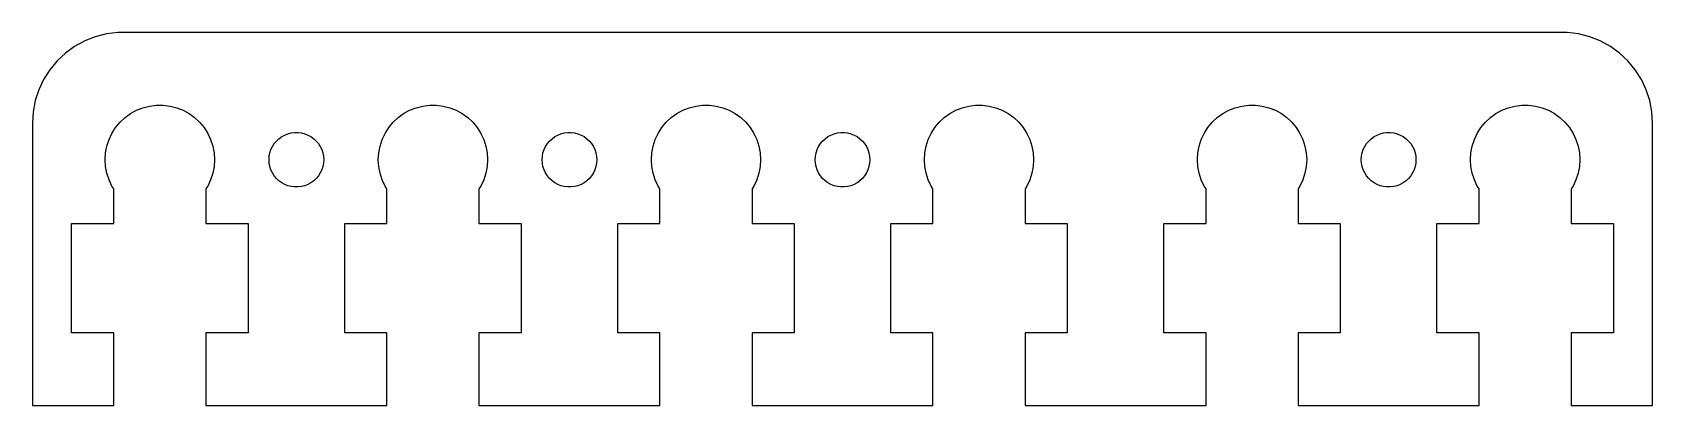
# Model space of a CAD drawing. Header units: metres. Extents: x -44.5 to 44.5, y 0 to 20.5.
import ezdxf

# ---------------------------------------------------------------- set-up
doc = ezdxf.new("R2010")
doc.units = ezdxf.units.M

msp = doc.modelspace()

# ---------------------------------------------------------------- linework, layer by layer
for p, q in [((-39.8139, 20.4901), (-40.4369, 20.4114)), ((39.8139, 20.4901), (-39.8139, 20.4901)), ((40.4369, 20.4114), (39.8139, 20.4901)), ((-42.1791, 19.7216), (-42.6871, 19.3526)), ((-41.6289, 20.0241), (-42.1791, 19.7216)), ((-41.0451, 20.2553), (-41.6289, 20.0241)), ((-40.4369, 20.4114), (-41.0451, 20.2553)), ((41.0451, 20.2553), (40.4369, 20.4114)), ((41.6289, 20.0241), (41.0451, 20.2553)), ((42.1791, 19.7216), (41.6289, 20.0241)), ((42.6871, 19.3526), (42.1791, 19.7216)), ((-43.1448, 18.9227), (-43.5451, 18.4389)), ((-42.6871, 19.3526), (-43.1448, 18.9227)), ((43.1448, 18.9227), (42.6871, 19.3526)), ((43.5451, 18.4389), (43.1448, 18.9227)), ((-43.8815, 17.9088), (-44.1489, 17.3406)), ((-43.5451, 18.4389), (-43.8815, 17.9088)), ((43.8815, 17.9088), (43.5451, 18.4389)), ((44.1489, 17.3406), (43.8815, 17.9088)), ((-44.1489, 17.3406), (-44.3429, 16.7434)), ((44.3429, 16.7434), (44.1489, 17.3406)), ((-44.4606, 16.1267), (-44.5, 15.5)), ((-44.3429, 16.7434), (-44.4606, 16.1267)), ((-39.4123, 15.8115), (-39.1075, 16.033)), ((-39.1075, 16.033), (-38.7773, 16.2145)), ((-38.7773, 16.2145), (-38.427, 16.3532)), ((-38.427, 16.3532), (-38.0621, 16.4469)), ((-38.0621, 16.4469), (-37.6884, 16.4941)), ((-37.6884, 16.4941), (-37.3116, 16.4941)), ((-37.3116, 16.4941), (-36.9379, 16.4469)), ((-36.9379, 16.4469), (-36.5729, 16.3532)), ((-36.5729, 16.3532), (-36.2227, 16.2145)), ((-36.2227, 16.2145), (-35.8925, 16.033)), ((-35.8925, 16.033), (-35.5877, 15.8115)), ((-24.4123, 15.8115), (-24.1075, 16.033)), ((-24.1075, 16.033), (-23.7773, 16.2145)), ((-23.7773, 16.2145), (-23.427, 16.3532)), ((-23.427, 16.3532), (-23.0621, 16.4469)), ((-23.0621, 16.4469), (-22.6884, 16.4941)), ((-22.6884, 16.4941), (-22.3116, 16.4941)), ((-22.3116, 16.4941), (-21.9379, 16.4469)), ((-21.9379, 16.4469), (-21.5729, 16.3532)), ((-21.5729, 16.3532), (-21.2227, 16.2145)), ((-21.2227, 16.2145), (-20.8925, 16.033)), ((-20.8925, 16.033), (-20.5877, 15.8115)), ((-9.41226, 15.8115), (-9.10747, 16.033)), ((-9.10747, 16.033), (-8.77733, 16.2145)), ((-8.77733, 16.2145), (-8.42705, 16.3532)), ((-8.42705, 16.3532), (-8.06213, 16.4469)), ((-8.06213, 16.4469), (-7.68837, 16.4941)), ((-7.68837, 16.4941), (-7.31161, 16.4941)), ((-7.31161, 16.4941), (-6.93785, 16.4469)), ((-6.93785, 16.4469), (-6.57294, 16.3532)), ((-6.57294, 16.3532), (-6.22266, 16.2145)), ((-6.22266, 16.2145), (-5.89252, 16.033)), ((-5.89252, 16.033), (-5.58772, 15.8115)), ((5.58772, 15.8115), (5.89252, 16.033)), ((5.89252, 16.033), (6.22266, 16.2145)), ((6.22266, 16.2145), (6.57294, 16.3532)), ((6.57294, 16.3532), (6.93785, 16.4469)), ((6.93785, 16.4469), (7.31161, 16.4941)), ((7.31161, 16.4941), (7.68837, 16.4941)), ((7.68837, 16.4941), (8.06213, 16.4469)), ((8.06213, 16.4469), (8.42705, 16.3532)), ((8.42705, 16.3532), (8.77733, 16.2145)), ((8.77733, 16.2145), (9.10747, 16.033)), ((9.10747, 16.033), (9.41226, 15.8115)), ((20.5877, 15.8115), (20.8925, 16.033)), ((20.8925, 16.033), (21.2227, 16.2145)), ((21.2227, 16.2145), (21.5729, 16.3532)), ((21.5729, 16.3532), (21.9379, 16.4469)), ((21.9379, 16.4469), (22.3116, 16.4941)), ((22.3116, 16.4941), (22.6884, 16.4941)), ((22.6884, 16.4941), (23.0621, 16.4469)), ((23.0621, 16.4469), (23.427, 16.3532)), ((23.427, 16.3532), (23.7773, 16.2145)), ((23.7773, 16.2145), (24.1075, 16.033)), ((24.1075, 16.033), (24.4123, 15.8115)), ((35.5877, 15.8115), (35.8925, 16.033)), ((35.8925, 16.033), (36.2227, 16.2145)), ((36.2227, 16.2145), (36.5729, 16.3532)), ((36.5729, 16.3532), (36.9379, 16.4469)), ((36.9379, 16.4469), (37.3116, 16.4941)), ((37.3116, 16.4941), (37.6884, 16.4941)), ((37.6884, 16.4941), (38.0621, 16.4469)), ((38.0621, 16.4469), (38.427, 16.3532)), ((38.427, 16.3532), (38.7773, 16.2145)), ((38.7773, 16.2145), (39.1075, 16.033)), ((39.1075, 16.033), (39.4123, 15.8115)), ((44.4606, 16.1267), (44.3429, 16.7434)), ((44.5, 15.5), (44.4606, 16.1267)), ((-44.5, 15.5), (-44.5, 0)), ((-40.1289, 14.9453), (-39.927, 15.2634)), ((-39.927, 15.2634), (-39.6869, 15.5536)), ((-39.6869, 15.5536), (-39.4123, 15.8115)), ((-35.5877, 15.8115), (-35.3131, 15.5536)), ((-35.3131, 15.5536), (-35.0729, 15.2634)), ((-35.0729, 15.2634), (-34.8711, 14.9453)), ((-25.1289, 14.9453), (-24.927, 15.2634)), ((-24.927, 15.2634), (-24.6869, 15.5536)), ((-24.6869, 15.5536), (-24.4123, 15.8115)), ((-20.5877, 15.8115), (-20.3131, 15.5536)), ((-20.3131, 15.5536), (-20.0729, 15.2634)), ((-20.0729, 15.2634), (-19.8711, 14.9453)), ((-10.1289, 14.9453), (-9.92705, 15.2634)), ((-9.92705, 15.2634), (-9.6869, 15.5536)), ((-9.6869, 15.5536), (-9.41226, 15.8115)), ((-5.58772, 15.8115), (-5.31308, 15.5536)), ((-5.31308, 15.5536), (-5.07294, 15.2634)), ((-5.07294, 15.2634), (-4.87108, 14.9453)), ((4.87108, 14.9453), (5.07294, 15.2634)), ((5.07294, 15.2634), (5.31308, 15.5536)), ((5.31308, 15.5536), (5.58772, 15.8115)), ((9.41226, 15.8115), (9.6869, 15.5536)), ((9.6869, 15.5536), (9.92705, 15.2634)), ((9.92705, 15.2634), (10.1289, 14.9453)), ((19.8711, 14.9453), (20.0729, 15.2634)), ((20.0729, 15.2634), (20.3131, 15.5536)), ((20.3131, 15.5536), (20.5877, 15.8115)), ((24.4123, 15.8115), (24.6869, 15.5536)), ((24.6869, 15.5536), (24.927, 15.2634)), ((24.927, 15.2634), (25.1289, 14.9453)), ((34.8711, 14.9453), (35.0729, 15.2634)), ((35.0729, 15.2634), (35.3131, 15.5536)), ((35.3131, 15.5536), (35.5877, 15.8115)), ((39.4123, 15.8115), (39.6869, 15.5536)), ((39.6869, 15.5536), (39.927, 15.2634)), ((39.927, 15.2634), (40.1289, 14.9453)), ((44.5, 0), (44.5, 15.5)), ((-40.4763, 13.876), (-40.4057, 14.2461)), ((-40.4057, 14.2461), (-40.2893, 14.6044)), ((-40.2893, 14.6044), (-40.1289, 14.9453)), ((-34.8711, 14.9453), (-34.7107, 14.6044)), ((-34.7107, 14.6044), (-34.5942, 14.2461)), ((-34.5942, 14.2461), (-34.5237, 13.876)), ((-31.3145, 14.2226), (-31.2135, 14.3817)), ((-31.2135, 14.3817), (-31.0934, 14.5268)), ((-31.0934, 14.5268), (-30.9561, 14.6558)), ((-30.9561, 14.6558), (-30.8037, 14.7665)), ((-30.8037, 14.7665), (-30.6387, 14.8572)), ((-30.6387, 14.8572), (-30.4635, 14.9266)), ((-30.4635, 14.9266), (-30.2811, 14.9734)), ((-30.2811, 14.9734), (-30.0942, 14.997)), ((-30.0942, 14.997), (-29.9058, 14.997)), ((-29.9058, 14.997), (-29.7189, 14.9734)), ((-29.7189, 14.9734), (-29.5365, 14.9266)), ((-29.5365, 14.9266), (-29.3613, 14.8572)), ((-29.3613, 14.8572), (-29.1963, 14.7665)), ((-29.1963, 14.7665), (-29.0439, 14.6558)), ((-29.0439, 14.6558), (-28.9065, 14.5268)), ((-28.9065, 14.5268), (-28.7865, 14.3817)), ((-28.7865, 14.3817), (-28.6855, 14.2226)), ((-25.4763, 13.876), (-25.4057, 14.2461)), ((-25.4057, 14.2461), (-25.2893, 14.6044)), ((-25.2893, 14.6044), (-25.1289, 14.9453)), ((-19.8711, 14.9453), (-19.7107, 14.6044)), ((-19.7107, 14.6044), (-19.5942, 14.2461)), ((-19.5942, 14.2461), (-19.5237, 13.876)), ((-16.3145, 14.2226), (-16.2135, 14.3817)), ((-16.2135, 14.3817), (-16.0934, 14.5268)), ((-16.0934, 14.5268), (-15.9561, 14.6558)), ((-15.9561, 14.6558), (-15.8037, 14.7665)), ((-15.8037, 14.7665), (-15.6387, 14.8572)), ((-15.6387, 14.8572), (-15.4635, 14.9266)), ((-15.4635, 14.9266), (-15.2811, 14.9734)), ((-15.2811, 14.9734), (-15.0942, 14.997)), ((-15.0942, 14.997), (-14.9058, 14.997)), ((-14.9058, 14.997), (-14.7189, 14.9734)), ((-14.7189, 14.9734), (-14.5365, 14.9266)), ((-14.5365, 14.9266), (-14.3613, 14.8572)), ((-14.3613, 14.8572), (-14.1963, 14.7665)), ((-14.1963, 14.7665), (-14.0439, 14.6558)), ((-14.0439, 14.6558), (-13.9065, 14.5268)), ((-13.9065, 14.5268), (-13.7865, 14.3817)), ((-13.7865, 14.3817), (-13.6855, 14.2226)), ((-10.4763, 13.876), (-10.4057, 14.2461)), ((-10.4057, 14.2461), (-10.2893, 14.6044)), ((-10.2893, 14.6044), (-10.1289, 14.9453)), ((-4.87108, 14.9453), (-4.71066, 14.6044)), ((-4.71066, 14.6044), (-4.59424, 14.2461)), ((-4.59424, 14.2461), (-4.52365, 13.876)), ((-1.31445, 14.2226), (-1.21352, 14.3817)), ((-1.21352, 14.3817), (-1.09344, 14.5268)), ((-1.09344, 14.5268), (-0.956131, 14.6558)), ((-0.956131, 14.6558), (-0.803726, 14.7665)), ((-0.803726, 14.7665), (-0.638657, 14.8572)), ((-0.638657, 14.8572), (-0.463516, 14.9266)), ((-0.463516, 14.9266), (-0.281067, 14.9734)), ((-0.281067, 14.9734), (-0.094177, 14.997)), ((-0.094177, 14.997), (0.094177, 14.997)), ((0.094177, 14.997), (0.281067, 14.9734)), ((0.281067, 14.9734), (0.463516, 14.9266)), ((0.463516, 14.9266), (0.638657, 14.8572)), ((0.638657, 14.8572), (0.803726, 14.7665)), ((0.803726, 14.7665), (0.956131, 14.6558)), ((0.956131, 14.6558), (1.09344, 14.5268)), ((1.09344, 14.5268), (1.21352, 14.3817)), ((1.21352, 14.3817), (1.31445, 14.2226)), ((4.52365, 13.876), (4.59424, 14.2461)), ((4.59424, 14.2461), (4.71066, 14.6044)), ((4.71066, 14.6044), (4.87108, 14.9453)), ((10.1289, 14.9453), (10.2893, 14.6044)), ((10.2893, 14.6044), (10.4057, 14.2461)), ((10.4057, 14.2461), (10.4763, 13.876)), ((19.5237, 13.876), (19.5942, 14.2461)), ((19.5942, 14.2461), (19.7107, 14.6044)), ((19.7107, 14.6044), (19.8711, 14.9453)), ((25.1289, 14.9453), (25.2893, 14.6044)), ((25.2893, 14.6044), (25.4057, 14.2461)), ((25.4057, 14.2461), (25.4763, 13.876)), ((28.6855, 14.2226), (28.7865, 14.3817)), ((28.7865, 14.3817), (28.9065, 14.5268)), ((28.9065, 14.5268), (29.0439, 14.6558)), ((29.0439, 14.6558), (29.1963, 14.7665)), ((29.1963, 14.7665), (29.3613, 14.8572)), ((29.3613, 14.8572), (29.5365, 14.9266)), ((29.5365, 14.9266), (29.7189, 14.9734)), ((29.7189, 14.9734), (29.9058, 14.997)), ((29.9058, 14.997), (30.0942, 14.997)), ((30.0942, 14.997), (30.2811, 14.9734)), ((30.2811, 14.9734), (30.4635, 14.9266)), ((30.4635, 14.9266), (30.6387, 14.8572)), ((30.6387, 14.8572), (30.8037, 14.7665)), ((30.8037, 14.7665), (30.9561, 14.6558)), ((30.9561, 14.6558), (31.0934, 14.5268)), ((31.0934, 14.5268), (31.2135, 14.3817)), ((31.2135, 14.3817), (31.3145, 14.2226)), ((34.5237, 13.876), (34.5942, 14.2461)), ((34.5942, 14.2461), (34.7107, 14.6044)), ((34.7107, 14.6044), (34.8711, 14.9453)), ((40.1289, 14.9453), (40.2893, 14.6044)), ((40.2893, 14.6044), (40.4057, 14.2461)), ((40.4057, 14.2461), (40.4763, 13.876)), ((-40.5, 13.5), (-40.4763, 13.876)), ((-40.4763, 13.124), (-40.5, 13.5)), ((-34.5237, 13.876), (-34.5, 13.5)), ((-34.5, 13.5), (-34.5237, 13.124)), ((-31.5, 13.5), (-31.4882, 13.688)), ((-31.4882, 13.312), (-31.5, 13.5)), ((-31.4882, 13.688), (-31.4529, 13.873)), ((-31.4529, 13.873), (-31.3947, 14.0522)), ((-31.3947, 14.0522), (-31.3145, 14.2226)), ((-28.6855, 14.2226), (-28.6053, 14.0522)), ((-28.6053, 14.0522), (-28.5471, 13.873)), ((-28.5471, 13.873), (-28.5118, 13.688)), ((-28.5118, 13.688), (-28.5, 13.5)), ((-28.5, 13.5), (-28.5118, 13.312)), ((-25.5, 13.5), (-25.4763, 13.876)), ((-25.4763, 13.124), (-25.5, 13.5)), ((-19.5237, 13.876), (-19.5, 13.5)), ((-19.5, 13.5), (-19.5237, 13.124)), ((-16.5, 13.5), (-16.4882, 13.688)), ((-16.4882, 13.312), (-16.5, 13.5)), ((-16.4882, 13.688), (-16.4529, 13.873)), ((-16.4529, 13.873), (-16.3947, 14.0522)), ((-16.3947, 14.0522), (-16.3145, 14.2226)), ((-13.6855, 14.2226), (-13.6053, 14.0522)), ((-13.6053, 14.0522), (-13.5471, 13.873)), ((-13.5471, 13.873), (-13.5118, 13.688)), ((-13.5118, 13.688), (-13.5, 13.5)), ((-13.5, 13.5), (-13.5118, 13.312)), ((-10.5, 13.5), (-10.4763, 13.876)), ((-10.4763, 13.124), (-10.5, 13.5)), ((-4.52365, 13.876), (-4.5, 13.5)), ((-4.5, 13.5), (-4.52365, 13.124)), ((-1.5, 13.5), (-1.48816, 13.688)), ((-1.48816, 13.312), (-1.5, 13.5)), ((-1.48816, 13.688), (-1.45287, 13.873)), ((-1.45287, 13.873), (-1.39465, 14.0522)), ((-1.39465, 14.0522), (-1.31445, 14.2226)), ((1.31445, 14.2226), (1.39465, 14.0522)), ((1.39465, 14.0522), (1.45287, 13.873)), ((1.45287, 13.873), (1.48816, 13.688)), ((1.48816, 13.688), (1.5, 13.5)), ((1.5, 13.5), (1.48816, 13.312)), ((4.5, 13.5), (4.52365, 13.876)), ((4.52365, 13.124), (4.5, 13.5)), ((10.4763, 13.876), (10.5, 13.5)), ((10.5, 13.5), (10.4763, 13.124)), ((19.5, 13.5), (19.5237, 13.876)), ((19.5237, 13.124), (19.5, 13.5)), ((25.4763, 13.876), (25.5, 13.5)), ((25.5, 13.5), (25.4763, 13.124)), ((28.5, 13.5), (28.5118, 13.688)), ((28.5118, 13.312), (28.5, 13.5)), ((28.5118, 13.688), (28.5471, 13.873)), ((28.5471, 13.873), (28.6053, 14.0522)), ((28.6053, 14.0522), (28.6855, 14.2226)), ((31.3145, 14.2226), (31.3947, 14.0522)), ((31.3947, 14.0522), (31.4529, 13.873)), ((31.4529, 13.873), (31.4882, 13.688)), ((31.4882, 13.688), (31.5, 13.5)), ((31.5, 13.5), (31.4882, 13.312)), ((34.5, 13.5), (34.5237, 13.876)), ((34.5237, 13.124), (34.5, 13.5)), ((40.4763, 13.876), (40.5, 13.5)), ((40.5, 13.5), (40.4763, 13.124)), ((-40.4057, 12.7539), (-40.4763, 13.124)), ((-40.2893, 12.3956), (-40.4057, 12.7539)), ((-34.5942, 12.7539), (-34.7107, 12.3956)), ((-34.5237, 13.124), (-34.5942, 12.7539)), ((-31.4529, 13.127), (-31.4882, 13.312)), ((-31.3947, 12.9478), (-31.4529, 13.127)), ((-31.3145, 12.7774), (-31.3947, 12.9478)), ((-31.2135, 12.6183), (-31.3145, 12.7774)), ((-31.0934, 12.4732), (-31.2135, 12.6183)), ((-30.9561, 12.3442), (-31.0934, 12.4732)), ((-28.9065, 12.4732), (-29.0439, 12.3442)), ((-28.7865, 12.6183), (-28.9065, 12.4732)), ((-28.6855, 12.7774), (-28.7865, 12.6183)), ((-28.6053, 12.9478), (-28.6855, 12.7774)), ((-28.5471, 13.127), (-28.6053, 12.9478)), ((-28.5118, 13.312), (-28.5471, 13.127)), ((-25.4057, 12.7539), (-25.4763, 13.124)), ((-25.2893, 12.3956), (-25.4057, 12.7539)), ((-19.5942, 12.7539), (-19.7107, 12.3956)), ((-19.5237, 13.124), (-19.5942, 12.7539)), ((-16.4529, 13.127), (-16.4882, 13.312)), ((-16.3947, 12.9478), (-16.4529, 13.127)), ((-16.3145, 12.7774), (-16.3947, 12.9478)), ((-16.2135, 12.6183), (-16.3145, 12.7774)), ((-16.0934, 12.4732), (-16.2135, 12.6183)), ((-15.9561, 12.3442), (-16.0934, 12.4732)), ((-13.9065, 12.4732), (-14.0439, 12.3442)), ((-13.7865, 12.6183), (-13.9065, 12.4732)), ((-13.6855, 12.7774), (-13.7865, 12.6183)), ((-13.6053, 12.9478), (-13.6855, 12.7774)), ((-13.5471, 13.127), (-13.6053, 12.9478)), ((-13.5118, 13.312), (-13.5471, 13.127)), ((-10.4057, 12.7539), (-10.4763, 13.124)), ((-10.2893, 12.3956), (-10.4057, 12.7539)), ((-4.59424, 12.7539), (-4.71066, 12.3956)), ((-4.52365, 13.124), (-4.59424, 12.7539)), ((-1.45287, 13.127), (-1.48816, 13.312)), ((-1.39465, 12.9478), (-1.45287, 13.127)), ((-1.31445, 12.7774), (-1.39465, 12.9478)), ((-1.21352, 12.6183), (-1.31445, 12.7774)), ((-1.09344, 12.4732), (-1.21352, 12.6183)), ((-0.956131, 12.3442), (-1.09344, 12.4732)), ((1.09344, 12.4732), (0.956131, 12.3442)), ((1.21352, 12.6183), (1.09344, 12.4732)), ((1.31445, 12.7774), (1.21352, 12.6183)), ((1.39465, 12.9478), (1.31445, 12.7774)), ((1.45287, 13.127), (1.39465, 12.9478)), ((1.48816, 13.312), (1.45287, 13.127)), ((4.59424, 12.7539), (4.52365, 13.124)), ((4.71066, 12.3956), (4.59424, 12.7539)), ((10.4057, 12.7539), (10.2893, 12.3956)), ((10.4763, 13.124), (10.4057, 12.7539)), ((19.5942, 12.7539), (19.5237, 13.124)), ((19.7107, 12.3956), (19.5942, 12.7539)), ((25.4057, 12.7539), (25.2893, 12.3956)), ((25.4763, 13.124), (25.4057, 12.7539)), ((28.5471, 13.127), (28.5118, 13.312)), ((28.6053, 12.9478), (28.5471, 13.127)), ((28.6855, 12.7774), (28.6053, 12.9478)), ((28.7865, 12.6183), (28.6855, 12.7774)), ((28.9065, 12.4732), (28.7865, 12.6183)), ((29.0439, 12.3442), (28.9065, 12.4732)), ((31.0934, 12.4732), (30.9561, 12.3442)), ((31.2135, 12.6183), (31.0934, 12.4732)), ((31.3145, 12.7774), (31.2135, 12.6183)), ((31.3947, 12.9478), (31.3145, 12.7774)), ((31.4529, 13.127), (31.3947, 12.9478)), ((31.4882, 13.312), (31.4529, 13.127)), ((34.5942, 12.7539), (34.5237, 13.124)), ((34.7107, 12.3956), (34.5942, 12.7539)), ((40.4057, 12.7539), (40.2893, 12.3956)), ((40.4763, 13.124), (40.4057, 12.7539)), ((-40.1289, 12.0547), (-40.2893, 12.3956)), ((-40.0307, 11.9), (-40.1289, 12.0547)), ((-40.0307, 10), (-40.0307, 11.9)), ((-34.8711, 12.0547), (-34.9693, 11.9)), ((-34.9693, 11.9), (-34.9693, 10)), ((-34.7107, 12.3956), (-34.8711, 12.0547)), ((-30.8037, 12.2335), (-30.9561, 12.3442)), ((-30.6387, 12.1427), (-30.8037, 12.2335)), ((-30.4635, 12.0734), (-30.6387, 12.1427)), ((-30.2811, 12.0266), (-30.4635, 12.0734)), ((-30.0942, 12.0029), (-30.2811, 12.0266)), ((-29.9058, 12.0029), (-30.0942, 12.0029)), ((-29.7189, 12.0266), (-29.9058, 12.0029)), ((-29.5365, 12.0734), (-29.7189, 12.0266)), ((-29.3613, 12.1427), (-29.5365, 12.0734)), ((-29.1963, 12.2335), (-29.3613, 12.1427)), ((-29.0439, 12.3442), (-29.1963, 12.2335)), ((-25.1289, 12.0547), (-25.2893, 12.3956)), ((-25.0307, 11.9), (-25.1289, 12.0547)), ((-25.0307, 10), (-25.0307, 11.9)), ((-19.8711, 12.0547), (-19.9693, 11.9)), ((-19.9693, 11.9), (-19.9693, 10)), ((-19.7107, 12.3956), (-19.8711, 12.0547)), ((-15.8037, 12.2335), (-15.9561, 12.3442)), ((-15.6387, 12.1427), (-15.8037, 12.2335)), ((-15.4635, 12.0734), (-15.6387, 12.1427)), ((-15.2811, 12.0266), (-15.4635, 12.0734)), ((-15.0942, 12.0029), (-15.2811, 12.0266)), ((-14.9058, 12.0029), (-15.0942, 12.0029)), ((-14.7189, 12.0266), (-14.9058, 12.0029)), ((-14.5365, 12.0734), (-14.7189, 12.0266)), ((-14.3613, 12.1427), (-14.5365, 12.0734)), ((-14.1963, 12.2335), (-14.3613, 12.1427)), ((-14.0439, 12.3442), (-14.1963, 12.2335)), ((-10.1289, 12.0547), (-10.2893, 12.3956)), ((-10.0307, 11.9), (-10.1289, 12.0547)), ((-10.0307, 10), (-10.0307, 11.9)), ((-4.87108, 12.0547), (-4.96927, 11.9)), ((-4.96927, 11.9), (-4.96927, 10)), ((-4.71066, 12.3956), (-4.87108, 12.0547)), ((-0.803726, 12.2335), (-0.956131, 12.3442)), ((-0.638657, 12.1427), (-0.803726, 12.2335)), ((-0.463516, 12.0734), (-0.638657, 12.1427)), ((-0.281067, 12.0266), (-0.463516, 12.0734)), ((-0.094177, 12.0029), (-0.281067, 12.0266)), ((0.094177, 12.0029), (-0.094177, 12.0029)), ((0.281067, 12.0266), (0.094177, 12.0029)), ((0.463516, 12.0734), (0.281067, 12.0266)), ((0.638657, 12.1427), (0.463516, 12.0734)), ((0.803726, 12.2335), (0.638657, 12.1427)), ((0.956131, 12.3442), (0.803726, 12.2335)), ((4.87108, 12.0547), (4.71066, 12.3956)), ((4.96927, 11.9), (4.87108, 12.0547)), ((4.96927, 10), (4.96927, 11.9)), ((10.1289, 12.0547), (10.0307, 11.9)), ((10.0307, 11.9), (10.0307, 10)), ((10.2893, 12.3956), (10.1289, 12.0547)), ((19.8711, 12.0547), (19.7107, 12.3956)), ((19.9693, 11.9), (19.8711, 12.0547)), ((19.9693, 10), (19.9693, 11.9)), ((25.1289, 12.0547), (25.0307, 11.9)), ((25.0307, 11.9), (25.0307, 10)), ((25.2893, 12.3956), (25.1289, 12.0547)), ((29.1963, 12.2335), (29.0439, 12.3442)), ((29.3613, 12.1427), (29.1963, 12.2335)), ((29.5365, 12.0734), (29.3613, 12.1427)), ((29.7189, 12.0266), (29.5365, 12.0734)), ((29.9058, 12.0029), (29.7189, 12.0266)), ((30.0942, 12.0029), (29.9058, 12.0029)), ((30.2811, 12.0266), (30.0942, 12.0029)), ((30.4635, 12.0734), (30.2811, 12.0266)), ((30.6387, 12.1427), (30.4635, 12.0734)), ((30.8037, 12.2335), (30.6387, 12.1427)), ((30.9561, 12.3442), (30.8037, 12.2335)), ((34.8711, 12.0547), (34.7107, 12.3956)), ((34.9693, 11.9), (34.8711, 12.0547)), ((34.9693, 10), (34.9693, 11.9)), ((40.1289, 12.0547), (40.0307, 11.9)), ((40.0307, 11.9), (40.0307, 10)), ((40.2893, 12.3956), (40.1289, 12.0547)), ((-42.3462, 4), (-42.3462, 10)), ((-42.3462, 10), (-40.0307, 10)), ((-34.9693, 10), (-32.6538, 10)), ((-32.6538, 10), (-32.6538, 4)), ((-27.3462, 4), (-27.3462, 10)), ((-27.3462, 10), (-25.0307, 10)), ((-19.9693, 10), (-17.6538, 10)), ((-17.6538, 10), (-17.6538, 4)), ((-12.3462, 4), (-12.3462, 10)), ((-12.3462, 10), (-10.0307, 10)), ((-4.96927, 10), (-2.65376, 10)), ((-2.65376, 10), (-2.65376, 4)), ((2.65376, 4), (2.65376, 10)), ((2.65376, 10), (4.96927, 10)), ((10.0307, 10), (12.3462, 10)), ((12.3462, 10), (12.3462, 4)), ((17.6538, 4), (17.6538, 10)), ((17.6538, 10), (19.9693, 10)), ((25.0307, 10), (27.3462, 10)), ((27.3462, 10), (27.3462, 4)), ((32.6538, 4), (32.6538, 10)), ((32.6538, 10), (34.9693, 10)), ((40.0307, 10), (42.3462, 10)), ((42.3462, 10), (42.3462, 4)), ((-40.0307, 4), (-42.3462, 4)), ((-40.0307, 0), (-40.0307, 4)), ((-32.6538, 4), (-34.9693, 4)), ((-34.9693, 4), (-34.9693, 0)), ((-25.0307, 4), (-27.3462, 4)), ((-25.0307, 0), (-25.0307, 4)), ((-17.6538, 4), (-19.9693, 4)), ((-19.9693, 4), (-19.9693, 0)), ((-10.0307, 4), (-12.3462, 4)), ((-10.0307, 0), (-10.0307, 4)), ((-2.65376, 4), (-4.96927, 4)), ((-4.96927, 4), (-4.96927, 0)), ((4.96927, 4), (2.65376, 4)), ((4.96927, 0), (4.96927, 4)), ((12.3462, 4), (10.0307, 4)), ((10.0307, 4), (10.0307, 0)), ((19.9693, 4), (17.6538, 4)), ((19.9693, 0), (19.9693, 4)), ((27.3462, 4), (25.0307, 4)), ((25.0307, 4), (25.0307, 0)), ((34.9693, 4), (32.6538, 4)), ((34.9693, 0), (34.9693, 4)), ((42.3462, 4), (40.0307, 4)), ((40.0307, 4), (40.0307, 0)), ((-44.5, 0), (-40.0307, 0)), ((-34.9693, 0), (-25.0307, 0)), ((-19.9693, 0), (-10.0307, 0)), ((-4.96927, 0), (4.96927, 0)), ((10.0307, 0), (19.9693, 0)), ((25.0307, 0), (34.9693, 0)), ((40.0307, 0), (44.5, 0))]:
    msp.add_line(p, q)

doc.saveas('drawing.dxf')
